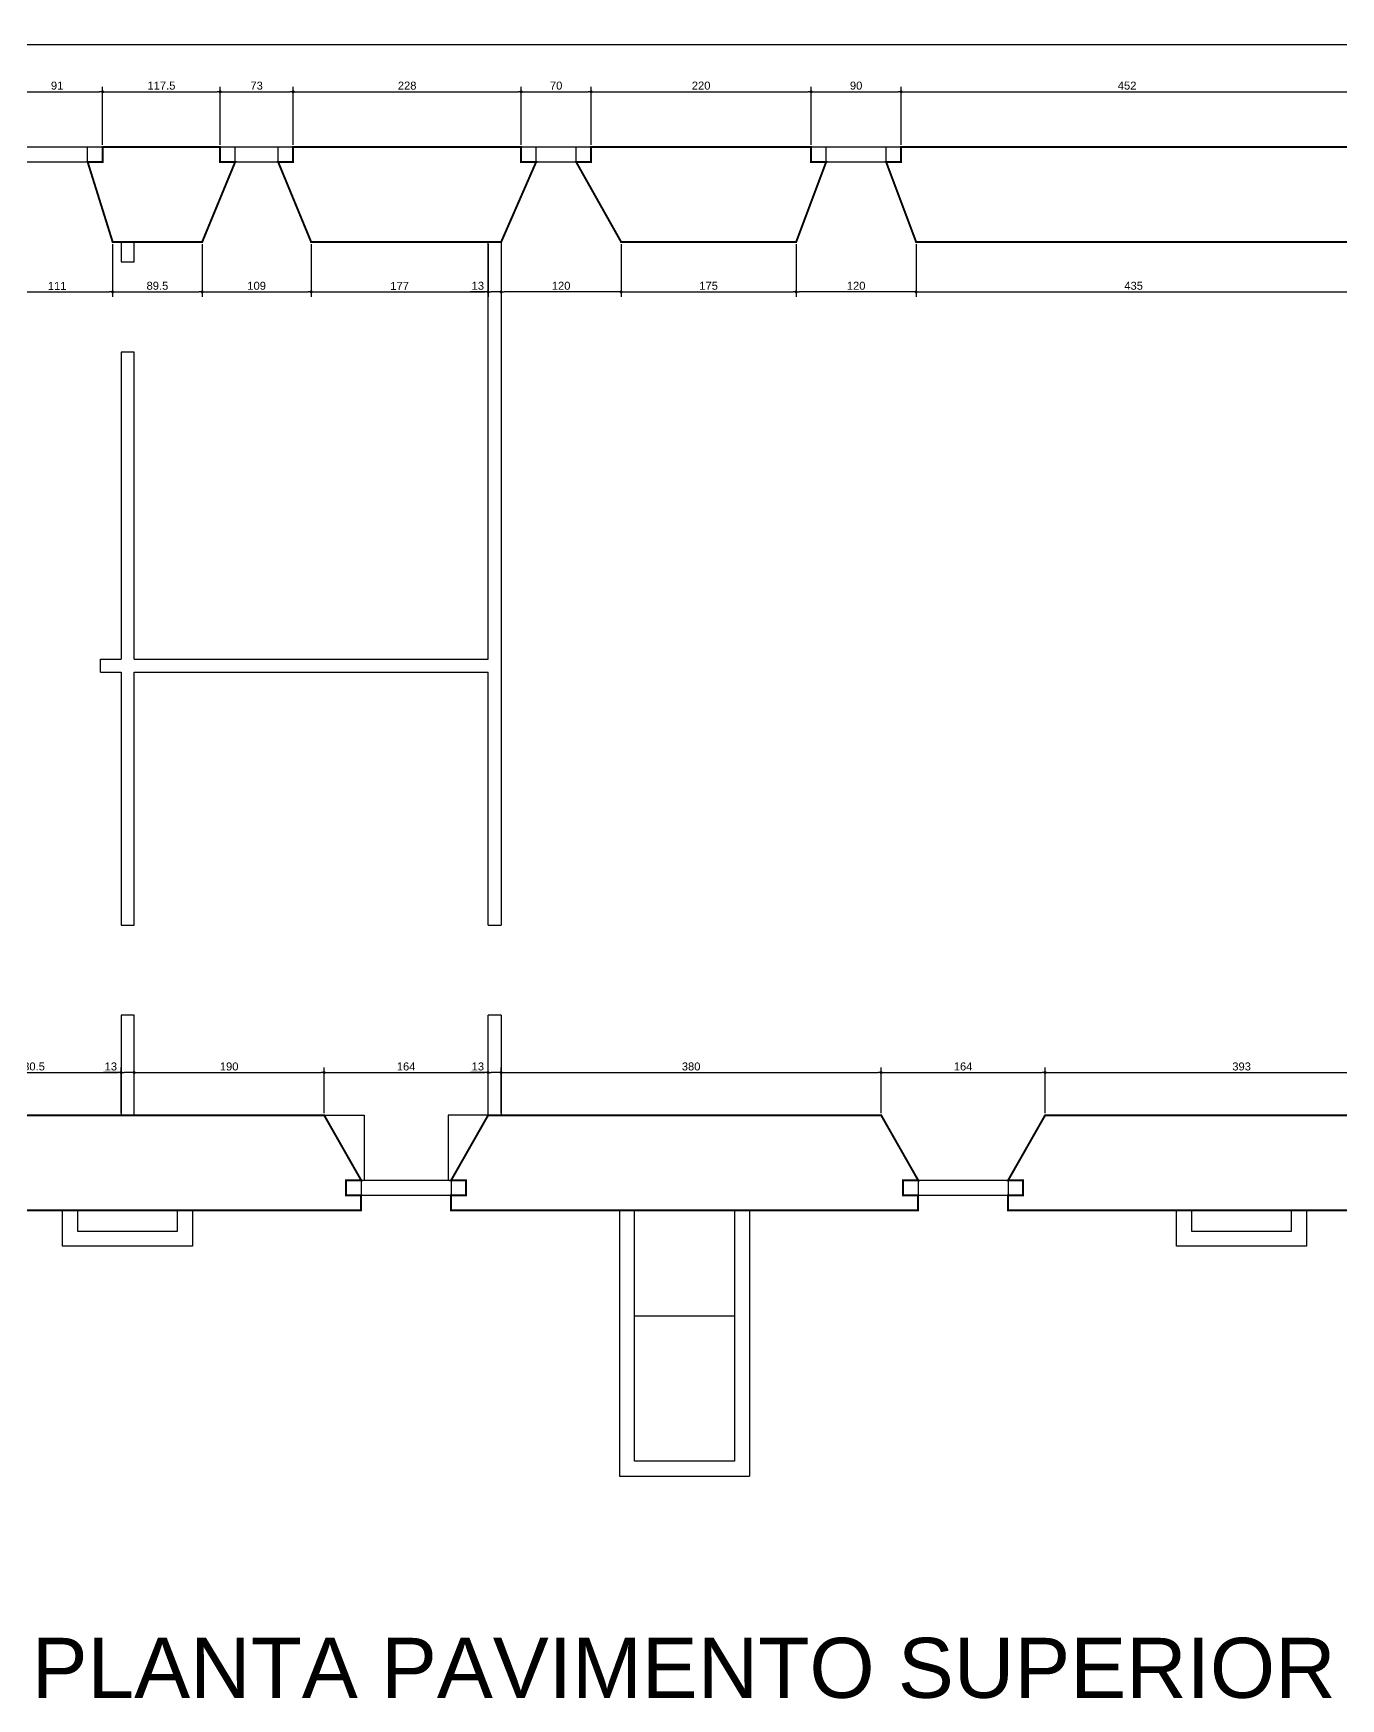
# Model space of a CAD drawing. Extents: x -6493 to 6606, y -1422 to 11651.
# Drawn here: x -5391 to -4084, y 2096 to 3761 of the extents above; entities that cross this region are included whole.
import ezdxf

# ---------------------------------------------------------------- set-up
doc = ezdxf.new("R2010")
doc.units = 0
doc.header["$PDMODE"] = 35
doc.layers.get('0').update_dxf_attribs({"linetype": 'CONTINUOUS'})
doc.layers.get('DEFPOINTS').update_dxf_attribs({"linetype": 'CONTINUOUS'})
for name, color, linetype in [('COTA', 7, 'CONTINUOUS'), ('PAREDE', 7, 'CONTINUOUS'), ('PAREDE_FINA', 7, 'CONTINUOUS')]:
    doc.layers.add(name, color=color, linetype=linetype)
doc.styles.add('TEXTO', font='ARIAL.TTF')
doc.dimstyles.new('COTA', dxfattribs={"dimtxt": 8, "dimasz": 3, "dimexe": 5, "dimexo": 2, "dimgap": 2, "dimtad": 1, "dimdec": 1, "dimdsep": 46, "dimtxsty": 'TEXTO', "dimblk1": 'DOT', "dimblk2": 'DOT', "dimsah": 1, "dimcen": 0, "dimclrd": 256, "dimclre": 256, "dimclrt": 256, "dimadec": 0, "dimazin": 0, "dimtfac": 1, "dimtdec": 4, "dimtmove": 0, "dimatfit": 3, "dimldrblk": 'DOT', "dimfxl": 1, "dimtolj": 1, "dimtzin": 0, "dimarcsym": 0})

# ---------------------------------------------------------------- blocks, each defined once
blk = doc.blocks.new('_DOT')
at = {"color": 0, "linetype": 'ByBlock'}
blk.add_line((-0.5, 0), (-1, 0), dxfattribs=at)
at = {"color": 0, "linetype": 'ByBlock', "const_width": 0.5}
blk.add_lwpolyline([(-0.25, 0, 1), (0.25, 0, 1)], format="xyb", close=True, dxfattribs=at)
blk = doc.blocks.new('*D86')
at = {"layer": 'COTA', "lineweight": -2}
for p, q in [((-5413, 3649.8), (-5413, 3708)), ((-5410, 3703), (-5325, 3703)), ((-5322, 3649.8), (-5322, 3708))]:
    blk.add_line(p, q, dxfattribs=at)
at = {"layer": 'DEFPOINTS', "color": 0}
for p in [(-5322, 3703), (-5413, 3647.8), (-5322, 3647.8)]:
    blk.add_point(p, dxfattribs=at)
at = {"layer": 'COTA', "lineweight": -2, "xscale": 3, "yscale": 3, "zscale": 3, "rotation": 180}
blk.add_blockref('_DOT', (-5413, 3703), dxfattribs=at)
at = {"layer": 'COTA', "lineweight": -2, "xscale": 3, "yscale": 3, "zscale": 3}
blk.add_blockref('_DOT', (-5322, 3703), dxfattribs=at)
at = {"layer": 'COTA', "insert": (-5367.5, 3709.1), "char_height": 8, "attachment_point": 5, "style": 'TEXTO'}
blk.add_mtext('\\A1;91', dxfattribs=at)
blk = doc.blocks.new('*D87')
at = {"layer": 'COTA', "lineweight": -2}
for p, q in [((-5322, 3649.8), (-5322, 3708)), ((-5319, 3703), (-5207.5, 3703)), ((-5204.5, 3649.8), (-5204.5, 3708))]:
    blk.add_line(p, q, dxfattribs=at)
at = {"layer": 'DEFPOINTS', "color": 0}
for p in [(-5204.5, 3703), (-5322, 3647.8), (-5204.5, 3647.8)]:
    blk.add_point(p, dxfattribs=at)
at = {"layer": 'COTA', "lineweight": -2, "xscale": 3, "yscale": 3, "zscale": 3, "rotation": 180}
blk.add_blockref('_DOT', (-5322, 3703), dxfattribs=at)
at = {"layer": 'COTA', "lineweight": -2, "xscale": 3, "yscale": 3, "zscale": 3}
blk.add_blockref('_DOT', (-5204.5, 3703), dxfattribs=at)
at = {"layer": 'COTA', "insert": (-5263.2, 3709.1), "char_height": 8, "attachment_point": 5, "style": 'TEXTO'}
blk.add_mtext('\\A1;117.5', dxfattribs=at)
blk = doc.blocks.new('*D88')
at = {"layer": 'COTA', "lineweight": -2}
for p, q in [((-5204.5, 3649.8), (-5204.5, 3708)), ((-5201.5, 3703), (-5134.5, 3703)), ((-5131.5, 3649.8), (-5131.5, 3708))]:
    blk.add_line(p, q, dxfattribs=at)
at = {"layer": 'DEFPOINTS', "color": 0}
for p in [(-5131.5, 3703), (-5204.5, 3647.8), (-5131.5, 3647.8)]:
    blk.add_point(p, dxfattribs=at)
at = {"layer": 'COTA', "lineweight": -2, "xscale": 3, "yscale": 3, "zscale": 3, "rotation": 180}
blk.add_blockref('_DOT', (-5204.5, 3703), dxfattribs=at)
at = {"layer": 'COTA', "lineweight": -2, "xscale": 3, "yscale": 3, "zscale": 3}
blk.add_blockref('_DOT', (-5131.5, 3703), dxfattribs=at)
at = {"layer": 'COTA', "insert": (-5168, 3709.1), "char_height": 8, "attachment_point": 5, "style": 'TEXTO'}
blk.add_mtext('\\A1;73', dxfattribs=at)
blk = doc.blocks.new('*D89')
at = {"layer": 'COTA', "lineweight": -2}
for p, q in [((-5131.5, 3649.8), (-5131.5, 3708)), ((-5128.5, 3703), (-4906.5, 3703)), ((-4903.5, 3649.8), (-4903.5, 3708))]:
    blk.add_line(p, q, dxfattribs=at)
at = {"layer": 'DEFPOINTS', "color": 0}
for p in [(-4903.5, 3703), (-5131.5, 3647.8), (-4903.5, 3647.8)]:
    blk.add_point(p, dxfattribs=at)
at = {"layer": 'COTA', "lineweight": -2, "xscale": 3, "yscale": 3, "zscale": 3, "rotation": 180}
blk.add_blockref('_DOT', (-5131.5, 3703), dxfattribs=at)
at = {"layer": 'COTA', "lineweight": -2, "xscale": 3, "yscale": 3, "zscale": 3}
blk.add_blockref('_DOT', (-4903.5, 3703), dxfattribs=at)
at = {"layer": 'COTA', "insert": (-5017.5, 3709.1), "char_height": 8, "attachment_point": 5, "style": 'TEXTO'}
blk.add_mtext('\\A1;228', dxfattribs=at)
blk = doc.blocks.new('*D90')
at = {"layer": 'COTA', "lineweight": -2}
for p, q in [((-4903.5, 3649.8), (-4903.5, 3708)), ((-4900.5, 3703), (-4836.5, 3703)), ((-4833.5, 3649.8), (-4833.5, 3708))]:
    blk.add_line(p, q, dxfattribs=at)
at = {"layer": 'DEFPOINTS', "color": 0}
for p in [(-4833.5, 3703), (-4903.5, 3647.8), (-4833.5, 3647.8)]:
    blk.add_point(p, dxfattribs=at)
at = {"layer": 'COTA', "lineweight": -2, "xscale": 3, "yscale": 3, "zscale": 3, "rotation": 180}
blk.add_blockref('_DOT', (-4903.5, 3703), dxfattribs=at)
at = {"layer": 'COTA', "lineweight": -2, "xscale": 3, "yscale": 3, "zscale": 3}
blk.add_blockref('_DOT', (-4833.5, 3703), dxfattribs=at)
at = {"layer": 'COTA', "insert": (-4868.5, 3709.1), "char_height": 8, "attachment_point": 5, "style": 'TEXTO'}
blk.add_mtext('\\A1;70', dxfattribs=at)
blk = doc.blocks.new('*D92')
at = {"layer": 'COTA', "lineweight": -2}
for p, q in [((-5423, 3550.8), (-5423, 3497.9)), ((-5312, 3550.8), (-5312, 3497.9)), ((-5420, 3502.9), (-5315, 3502.9))]:
    blk.add_line(p, q, dxfattribs=at)
at = {"layer": 'DEFPOINTS', "color": 0}
for p in [(-5423, 3552.8), (-5312, 3552.8), (-5312, 3502.9)]:
    blk.add_point(p, dxfattribs=at)
at = {"layer": 'COTA', "lineweight": -2, "xscale": 3, "yscale": 3, "zscale": 3, "rotation": 180}
blk.add_blockref('_DOT', (-5423, 3502.9), dxfattribs=at)
at = {"layer": 'COTA', "lineweight": -2, "xscale": 3, "yscale": 3, "zscale": 3}
blk.add_blockref('_DOT', (-5312, 3502.9), dxfattribs=at)
at = {"layer": 'COTA', "insert": (-5367.5, 3508.9), "char_height": 8, "attachment_point": 5, "style": 'TEXTO'}
blk.add_mtext('\\A1;111', dxfattribs=at)
blk = doc.blocks.new('*D93')
at = {"layer": 'COTA', "lineweight": -2}
for p, q in [((-5222.5, 3550.8), (-5222.5, 3497.9)), ((-5113.5, 3550.8), (-5113.5, 3497.9)), ((-5219.5, 3502.9), (-5116.5, 3502.9))]:
    blk.add_line(p, q, dxfattribs=at)
at = {"layer": 'DEFPOINTS', "color": 0}
for p in [(-5222.5, 3552.8), (-5113.5, 3552.8), (-5113.5, 3502.9)]:
    blk.add_point(p, dxfattribs=at)
at = {"layer": 'COTA', "lineweight": -2, "xscale": 3, "yscale": 3, "zscale": 3, "rotation": 180}
blk.add_blockref('_DOT', (-5222.5, 3502.9), dxfattribs=at)
at = {"layer": 'COTA', "lineweight": -2, "xscale": 3, "yscale": 3, "zscale": 3}
blk.add_blockref('_DOT', (-5113.5, 3502.9), dxfattribs=at)
at = {"layer": 'COTA', "insert": (-5168, 3509), "char_height": 8, "attachment_point": 5, "style": 'TEXTO'}
blk.add_mtext('\\A1;109', dxfattribs=at)
blk = doc.blocks.new('*D94')
at = {"layer": 'COTA', "lineweight": -2}
for p, q in [((-5113.5, 3550.8), (-5113.5, 3497.9)), ((-4936.5, 3550.8), (-4936.5, 3497.9)), ((-5110.5, 3502.9), (-4939.5, 3502.9))]:
    blk.add_line(p, q, dxfattribs=at)
at = {"layer": 'DEFPOINTS', "color": 0}
for p in [(-5113.5, 3552.8), (-4936.5, 3552.8), (-4936.5, 3502.9)]:
    blk.add_point(p, dxfattribs=at)
at = {"layer": 'COTA', "lineweight": -2, "xscale": 3, "yscale": 3, "zscale": 3, "rotation": 180}
blk.add_blockref('_DOT', (-5113.5, 3502.9), dxfattribs=at)
at = {"layer": 'COTA', "lineweight": -2, "xscale": 3, "yscale": 3, "zscale": 3}
blk.add_blockref('_DOT', (-4936.5, 3502.9), dxfattribs=at)
at = {"layer": 'COTA', "insert": (-5025, 3508.9), "char_height": 8, "attachment_point": 5, "style": 'TEXTO'}
blk.add_mtext('\\A1;177', dxfattribs=at)
blk = doc.blocks.new('*D97')
at = {"layer": 'COTA', "lineweight": -2}
for p, q in [((-5312, 3550.8), (-5312, 3497.9)), ((-5222.5, 3550.8), (-5222.5, 3497.9)), ((-5309, 3502.9), (-5225.5, 3502.9))]:
    blk.add_line(p, q, dxfattribs=at)
at = {"layer": 'DEFPOINTS', "color": 0}
for p in [(-5312, 3552.8), (-5222.5, 3552.8), (-5222.5, 3502.9)]:
    blk.add_point(p, dxfattribs=at)
at = {"layer": 'COTA', "lineweight": -2, "xscale": 3, "yscale": 3, "zscale": 3, "rotation": 180}
blk.add_blockref('_DOT', (-5312, 3502.9), dxfattribs=at)
at = {"layer": 'COTA', "lineweight": -2, "xscale": 3, "yscale": 3, "zscale": 3}
blk.add_blockref('_DOT', (-5222.5, 3502.9), dxfattribs=at)
at = {"layer": 'COTA', "insert": (-5267.2, 3509), "char_height": 8, "attachment_point": 5, "style": 'TEXTO'}
blk.add_mtext('\\A1;89.5', dxfattribs=at)
blk = doc.blocks.new('*D98')
at = {"layer": 'COTA', "lineweight": -2}
for p, q in [((-4936.5, 3550.8), (-4936.5, 3497.9)), ((-4923.5, 3550.8), (-4923.5, 3497.9)), ((-4936.5, 3502.9), (-4954.2, 3502.9)), ((-4926.5, 3502.9), (-4933.5, 3502.9))]:
    blk.add_line(p, q, dxfattribs=at)
at = {"layer": 'DEFPOINTS', "color": 0}
for p in [(-4936.5, 3552.8), (-4923.5, 3552.8), (-4936.5, 3502.9)]:
    blk.add_point(p, dxfattribs=at)
at = {"layer": 'COTA', "lineweight": -2, "xscale": 3, "yscale": 3, "zscale": 3, "rotation": 180}
blk.add_blockref('_DOT', (-4936.5, 3502.9), dxfattribs=at)
at = {"layer": 'COTA', "lineweight": -2, "xscale": 3, "yscale": 3, "zscale": 3}
blk.add_blockref('_DOT', (-4923.5, 3502.9), dxfattribs=at)
at = {"layer": 'COTA', "insert": (-4946.8, 3509), "char_height": 8, "attachment_point": 5, "style": 'TEXTO'}
blk.add_mtext('\\A1;13', dxfattribs=at)
blk = doc.blocks.new('*D101')
at = {"layer": 'COTA', "lineweight": -2}
for p, q in [((-5484, 2681.8), (-5484, 2727.5)), ((-5481, 2722.5), (-5306.5, 2722.5)), ((-5303.5, 2681.8), (-5303.5, 2727.5))]:
    blk.add_line(p, q, dxfattribs=at)
at = {"layer": 'DEFPOINTS', "color": 0}
for p in [(-5303.5, 2722.5), (-5484, 2679.8), (-5303.5, 2679.8)]:
    blk.add_point(p, dxfattribs=at)
at = {"layer": 'COTA', "lineweight": -2, "xscale": 3, "yscale": 3, "zscale": 3, "rotation": 180}
blk.add_blockref('_DOT', (-5484, 2722.5), dxfattribs=at)
at = {"layer": 'COTA', "lineweight": -2, "xscale": 3, "yscale": 3, "zscale": 3}
blk.add_blockref('_DOT', (-5303.5, 2722.5), dxfattribs=at)
at = {"layer": 'COTA', "insert": (-5393.7, 2728.5), "char_height": 8, "attachment_point": 5, "style": 'TEXTO'}
blk.add_mtext('\\A1;180.5', dxfattribs=at)
blk = doc.blocks.new('*D102')
at = {"layer": 'COTA', "lineweight": -2}
for p, q in [((-5303.5, 2722.5), (-5321.2, 2722.5)), ((-5303.5, 2683.8), (-5303.5, 2727.5)), ((-5293.5, 2722.5), (-5300.5, 2722.5)), ((-5290.5, 2681.8), (-5290.5, 2727.5))]:
    blk.add_line(p, q, dxfattribs=at)
at = {"layer": 'DEFPOINTS', "color": 0}
for p in [(-5303.5, 2722.5), (-5303.5, 2681.8), (-5290.5, 2679.8)]:
    blk.add_point(p, dxfattribs=at)
at = {"layer": 'COTA', "lineweight": -2, "xscale": 3, "yscale": 3, "zscale": 3, "rotation": 180}
blk.add_blockref('_DOT', (-5303.5, 2722.5), dxfattribs=at)
at = {"layer": 'COTA', "lineweight": -2, "xscale": 3, "yscale": 3, "zscale": 3}
blk.add_blockref('_DOT', (-5290.5, 2722.5), dxfattribs=at)
at = {"layer": 'COTA', "insert": (-5313.8, 2728.5), "char_height": 8, "attachment_point": 5, "style": 'TEXTO'}
blk.add_mtext('\\A1;13', dxfattribs=at)
blk = doc.blocks.new('*D103')
at = {"layer": 'COTA', "lineweight": -2}
for p, q in [((-5290.5, 2683.8), (-5290.5, 2727.5)), ((-5287.5, 2722.5), (-5103.5, 2722.5)), ((-5100.5, 2681.8), (-5100.5, 2727.5))]:
    blk.add_line(p, q, dxfattribs=at)
at = {"layer": 'DEFPOINTS', "color": 0}
for p in [(-5100.5, 2722.5), (-5290.5, 2681.8), (-5100.5, 2679.8)]:
    blk.add_point(p, dxfattribs=at)
at = {"layer": 'COTA', "lineweight": -2, "xscale": 3, "yscale": 3, "zscale": 3, "rotation": 180}
blk.add_blockref('_DOT', (-5290.5, 2722.5), dxfattribs=at)
at = {"layer": 'COTA', "lineweight": -2, "xscale": 3, "yscale": 3, "zscale": 3}
blk.add_blockref('_DOT', (-5100.5, 2722.5), dxfattribs=at)
at = {"layer": 'COTA', "insert": (-5195.5, 2728.5), "char_height": 8, "attachment_point": 5, "style": 'TEXTO'}
blk.add_mtext('\\A1;190', dxfattribs=at)
blk = doc.blocks.new('*D104')
at = {"layer": 'COTA', "lineweight": -2}
for p, q in [((-5100.5, 2681.8), (-5100.5, 2727.5)), ((-5097.5, 2722.5), (-4939.5, 2722.5)), ((-4936.5, 2681.8), (-4936.5, 2727.5))]:
    blk.add_line(p, q, dxfattribs=at)
at = {"layer": 'DEFPOINTS', "color": 0}
for p in [(-4936.5, 2722.5), (-5100.5, 2679.8), (-4936.5, 2679.8)]:
    blk.add_point(p, dxfattribs=at)
at = {"layer": 'COTA', "lineweight": -2, "xscale": 3, "yscale": 3, "zscale": 3, "rotation": 180}
blk.add_blockref('_DOT', (-5100.5, 2722.5), dxfattribs=at)
at = {"layer": 'COTA', "lineweight": -2, "xscale": 3, "yscale": 3, "zscale": 3}
blk.add_blockref('_DOT', (-4936.5, 2722.5), dxfattribs=at)
at = {"layer": 'COTA', "insert": (-5018.5, 2728.5), "char_height": 8, "attachment_point": 5, "style": 'TEXTO'}
blk.add_mtext('\\A1;164', dxfattribs=at)
blk = doc.blocks.new('*D105')
at = {"layer": 'COTA', "lineweight": -2}
for p, q in [((-4936.5, 2722.5), (-4954.2, 2722.5)), ((-4936.5, 2681.8), (-4936.5, 2727.5)), ((-4926.5, 2722.5), (-4933.5, 2722.5)), ((-4923.5, 2681.8), (-4923.5, 2727.5))]:
    blk.add_line(p, q, dxfattribs=at)
at = {"layer": 'DEFPOINTS', "color": 0}
for p in [(-4936.5, 2722.5), (-4936.5, 2679.8), (-4923.5, 2679.8)]:
    blk.add_point(p, dxfattribs=at)
at = {"layer": 'COTA', "lineweight": -2, "xscale": 3, "yscale": 3, "zscale": 3, "rotation": 180}
blk.add_blockref('_DOT', (-4936.5, 2722.5), dxfattribs=at)
at = {"layer": 'COTA', "lineweight": -2, "xscale": 3, "yscale": 3, "zscale": 3}
blk.add_blockref('_DOT', (-4923.5, 2722.5), dxfattribs=at)
at = {"layer": 'COTA', "insert": (-4946.8, 2728.5), "char_height": 8, "attachment_point": 5, "style": 'TEXTO'}
blk.add_mtext('\\A1;13', dxfattribs=at)
blk = doc.blocks.new('*D183')
at = {"layer": 'COTA', "lineweight": -2}
for p, q in [((-4833.5, 3649.8), (-4833.5, 3708)), ((-4830.5, 3703), (-4616.5, 3703)), ((-4613.5, 3649.8), (-4613.5, 3708))]:
    blk.add_line(p, q, dxfattribs=at)
at = {"layer": 'DEFPOINTS', "color": 0}
for p in [(-4613.5, 3703), (-4833.5, 3647.8), (-4613.5, 3647.8)]:
    blk.add_point(p, dxfattribs=at)
at = {"layer": 'COTA', "lineweight": -2, "xscale": 3, "yscale": 3, "zscale": 3, "rotation": 180}
blk.add_blockref('_DOT', (-4833.5, 3703), dxfattribs=at)
at = {"layer": 'COTA', "lineweight": -2, "xscale": 3, "yscale": 3, "zscale": 3}
blk.add_blockref('_DOT', (-4613.5, 3703), dxfattribs=at)
at = {"layer": 'COTA', "insert": (-4723.5, 3709.1), "char_height": 8, "attachment_point": 5, "style": 'TEXTO'}
blk.add_mtext('\\A1;220', dxfattribs=at)
blk = doc.blocks.new('*D184')
at = {"layer": 'COTA', "lineweight": -2}
for p, q in [((-4923.5, 3550.8), (-4923.5, 3497.9)), ((-4803.5, 3550.8), (-4803.5, 3497.9)), ((-4806.5, 3502.9), (-4920.5, 3502.9))]:
    blk.add_line(p, q, dxfattribs=at)
at = {"layer": 'DEFPOINTS', "color": 0}
for p in [(-4923.5, 3552.8), (-4803.5, 3552.8), (-4923.5, 3502.9)]:
    blk.add_point(p, dxfattribs=at)
at = {"layer": 'COTA', "lineweight": -2, "xscale": 3, "yscale": 3, "zscale": 3, "rotation": 180}
blk.add_blockref('_DOT', (-4923.5, 3502.9), dxfattribs=at)
at = {"layer": 'COTA', "lineweight": -2, "xscale": 3, "yscale": 3, "zscale": 3}
blk.add_blockref('_DOT', (-4803.5, 3502.9), dxfattribs=at)
at = {"layer": 'COTA', "insert": (-4863.5, 3509), "char_height": 8, "attachment_point": 5, "style": 'TEXTO'}
blk.add_mtext('\\A1;120', dxfattribs=at)
blk = doc.blocks.new('*D185')
at = {"layer": 'COTA', "lineweight": -2}
for p, q in [((-4803.5, 3550.8), (-4803.5, 3497.9)), ((-4628.5, 3550.8), (-4628.5, 3497.9)), ((-4800.5, 3502.9), (-4631.5, 3502.9))]:
    blk.add_line(p, q, dxfattribs=at)
at = {"layer": 'DEFPOINTS', "color": 0}
for p in [(-4803.5, 3552.8), (-4628.5, 3552.8), (-4628.5, 3502.9)]:
    blk.add_point(p, dxfattribs=at)
at = {"layer": 'COTA', "lineweight": -2, "xscale": 3, "yscale": 3, "zscale": 3, "rotation": 180}
blk.add_blockref('_DOT', (-4803.5, 3502.9), dxfattribs=at)
at = {"layer": 'COTA', "lineweight": -2, "xscale": 3, "yscale": 3, "zscale": 3}
blk.add_blockref('_DOT', (-4628.5, 3502.9), dxfattribs=at)
at = {"layer": 'COTA', "insert": (-4716, 3509), "char_height": 8, "attachment_point": 5, "style": 'TEXTO'}
blk.add_mtext('\\A1;175', dxfattribs=at)
blk = doc.blocks.new('*D186')
at = {"layer": 'COTA', "lineweight": -2}
for p, q in [((-4613.5, 3649.8), (-4613.5, 3708)), ((-4610.5, 3703), (-4526.5, 3703)), ((-4523.5, 3649.8), (-4523.5, 3708))]:
    blk.add_line(p, q, dxfattribs=at)
at = {"layer": 'DEFPOINTS', "color": 0}
for p in [(-4523.5, 3703), (-4613.5, 3647.8), (-4523.5, 3647.8)]:
    blk.add_point(p, dxfattribs=at)
at = {"layer": 'COTA', "lineweight": -2, "xscale": 3, "yscale": 3, "zscale": 3, "rotation": 180}
blk.add_blockref('_DOT', (-4613.5, 3703), dxfattribs=at)
at = {"layer": 'COTA', "lineweight": -2, "xscale": 3, "yscale": 3, "zscale": 3}
blk.add_blockref('_DOT', (-4523.5, 3703), dxfattribs=at)
at = {"layer": 'COTA', "insert": (-4568.5, 3709.1), "char_height": 8, "attachment_point": 5, "style": 'TEXTO'}
blk.add_mtext('\\A1;90', dxfattribs=at)
blk = doc.blocks.new('*D187')
at = {"layer": 'COTA', "lineweight": -2}
for p, q in [((-4628.5, 3550.8), (-4628.5, 3497.9)), ((-4508.5, 3550.8), (-4508.5, 3497.9)), ((-4511.5, 3502.9), (-4625.5, 3502.9))]:
    blk.add_line(p, q, dxfattribs=at)
at = {"layer": 'DEFPOINTS', "color": 0}
for p in [(-4628.5, 3552.8), (-4508.5, 3552.8), (-4628.5, 3502.9)]:
    blk.add_point(p, dxfattribs=at)
at = {"layer": 'COTA', "lineweight": -2, "xscale": 3, "yscale": 3, "zscale": 3, "rotation": 180}
blk.add_blockref('_DOT', (-4628.5, 3502.9), dxfattribs=at)
at = {"layer": 'COTA', "lineweight": -2, "xscale": 3, "yscale": 3, "zscale": 3}
blk.add_blockref('_DOT', (-4508.5, 3502.9), dxfattribs=at)
at = {"layer": 'COTA', "insert": (-4568.5, 3509), "char_height": 8, "attachment_point": 5, "style": 'TEXTO'}
blk.add_mtext('\\A1;120', dxfattribs=at)
blk = doc.blocks.new('*D188')
at = {"layer": 'COTA', "lineweight": -2}
for p, q in [((-4523.5, 3649.8), (-4523.5, 3708)), ((-4520.5, 3703), (-4074.5, 3703)), ((-4071.5, 3649.8), (-4071.5, 3708))]:
    blk.add_line(p, q, dxfattribs=at)
at = {"layer": 'DEFPOINTS', "color": 0}
for p in [(-4071.5, 3703), (-4523.5, 3647.8), (-4071.5, 3647.8)]:
    blk.add_point(p, dxfattribs=at)
at = {"layer": 'COTA', "lineweight": -2, "xscale": 3, "yscale": 3, "zscale": 3, "rotation": 180}
blk.add_blockref('_DOT', (-4523.5, 3703), dxfattribs=at)
at = {"layer": 'COTA', "lineweight": -2, "xscale": 3, "yscale": 3, "zscale": 3}
blk.add_blockref('_DOT', (-4071.5, 3703), dxfattribs=at)
at = {"layer": 'COTA', "insert": (-4297.5, 3709.1), "char_height": 8, "attachment_point": 5, "style": 'TEXTO'}
blk.add_mtext('\\A1;452', dxfattribs=at)
blk = doc.blocks.new('*D189')
at = {"layer": 'COTA', "lineweight": -2}
for p, q in [((-4508.5, 3550.8), (-4508.5, 3497.9)), ((-4073.5, 3550.8), (-4073.5, 3497.9)), ((-4505.5, 3502.9), (-4076.5, 3502.9))]:
    blk.add_line(p, q, dxfattribs=at)
at = {"layer": 'DEFPOINTS', "color": 0}
for p in [(-4508.5, 3552.8), (-4073.5, 3552.8), (-4073.5, 3502.9)]:
    blk.add_point(p, dxfattribs=at)
at = {"layer": 'COTA', "lineweight": -2, "xscale": 3, "yscale": 3, "zscale": 3, "rotation": 180}
blk.add_blockref('_DOT', (-4508.5, 3502.9), dxfattribs=at)
at = {"layer": 'COTA', "lineweight": -2, "xscale": 3, "yscale": 3, "zscale": 3}
blk.add_blockref('_DOT', (-4073.5, 3502.9), dxfattribs=at)
at = {"layer": 'COTA', "insert": (-4291, 3509), "char_height": 8, "attachment_point": 5, "style": 'TEXTO'}
blk.add_mtext('\\A1;435', dxfattribs=at)
blk = doc.blocks.new('*D195')
at = {"layer": 'COTA', "lineweight": -2}
for p, q in [((-4923.5, 2683.8), (-4923.5, 2727.5)), ((-4920.5, 2722.5), (-4546.5, 2722.5)), ((-4543.5, 2681.8), (-4543.5, 2727.5))]:
    blk.add_line(p, q, dxfattribs=at)
at = {"layer": 'DEFPOINTS', "color": 0}
for p in [(-4543.5, 2722.5), (-4923.5, 2681.8), (-4543.5, 2679.8)]:
    blk.add_point(p, dxfattribs=at)
at = {"layer": 'COTA', "lineweight": -2, "xscale": 3, "yscale": 3, "zscale": 3, "rotation": 180}
blk.add_blockref('_DOT', (-4923.5, 2722.5), dxfattribs=at)
at = {"layer": 'COTA', "lineweight": -2, "xscale": 3, "yscale": 3, "zscale": 3}
blk.add_blockref('_DOT', (-4543.5, 2722.5), dxfattribs=at)
at = {"layer": 'COTA', "insert": (-4733.5, 2728.5), "char_height": 8, "attachment_point": 5, "style": 'TEXTO'}
blk.add_mtext('\\A1;380', dxfattribs=at)
blk = doc.blocks.new('*D196')
at = {"layer": 'COTA', "lineweight": -2}
for p, q in [((-4543.5, 2681.8), (-4543.5, 2727.5)), ((-4540.5, 2722.5), (-4382.5, 2722.5)), ((-4379.5, 2681.8), (-4379.5, 2727.5))]:
    blk.add_line(p, q, dxfattribs=at)
at = {"layer": 'DEFPOINTS', "color": 0}
for p in [(-4379.5, 2722.5), (-4543.5, 2679.8), (-4379.5, 2679.8)]:
    blk.add_point(p, dxfattribs=at)
at = {"layer": 'COTA', "lineweight": -2, "xscale": 3, "yscale": 3, "zscale": 3, "rotation": 180}
blk.add_blockref('_DOT', (-4543.5, 2722.5), dxfattribs=at)
at = {"layer": 'COTA', "lineweight": -2, "xscale": 3, "yscale": 3, "zscale": 3}
blk.add_blockref('_DOT', (-4379.5, 2722.5), dxfattribs=at)
at = {"layer": 'COTA', "insert": (-4461.5, 2728.5), "char_height": 8, "attachment_point": 5, "style": 'TEXTO'}
blk.add_mtext('\\A1;164', dxfattribs=at)
blk = doc.blocks.new('*D197')
at = {"layer": 'COTA', "lineweight": -2}
for p, q in [((-4379.5, 2681.8), (-4379.5, 2727.5)), ((-4376.5, 2722.5), (-3989.5, 2722.5)), ((-3986.5, 2681.8), (-3986.5, 2727.5))]:
    blk.add_line(p, q, dxfattribs=at)
at = {"layer": 'DEFPOINTS', "color": 0}
for p in [(-3986.5, 2722.5), (-4379.5, 2679.8), (-3986.5, 2679.8)]:
    blk.add_point(p, dxfattribs=at)
at = {"layer": 'COTA', "lineweight": -2, "xscale": 3, "yscale": 3, "zscale": 3, "rotation": 180}
blk.add_blockref('_DOT', (-4379.5, 2722.5), dxfattribs=at)
at = {"layer": 'COTA', "lineweight": -2, "xscale": 3, "yscale": 3, "zscale": 3}
blk.add_blockref('_DOT', (-3986.5, 2722.5), dxfattribs=at)
at = {"layer": 'COTA', "insert": (-4183, 2728.5), "char_height": 8, "attachment_point": 5, "style": 'TEXTO'}
blk.add_mtext('\\A1;393', dxfattribs=at)
blk = doc.blocks.new('*D222')
at = {"layer": 'COTA', "lineweight": -2}
for p, q in [((-5904, 3655.8), (-5904, 3755.1)), ((-5901, 3750.1), (877, 3750.1)), ((880, 3655.8), (880, 3755.1))]:
    blk.add_line(p, q, dxfattribs=at)
at = {"layer": 'DEFPOINTS', "color": 0}
for p in [(880, 3750.1), (-5904, 3653.8), (880, 3653.8)]:
    blk.add_point(p, dxfattribs=at)
at = {"layer": 'COTA', "lineweight": -2, "xscale": 3, "yscale": 3, "zscale": 3, "rotation": 180}
blk.add_blockref('_DOT', (-5904, 3750.1), dxfattribs=at)
at = {"layer": 'COTA', "lineweight": -2, "xscale": 3, "yscale": 3, "zscale": 3}
blk.add_blockref('_DOT', (880, 3750.1), dxfattribs=at)
at = {"layer": 'COTA', "insert": (-2512, 3756.2), "char_height": 8, "attachment_point": 5, "style": 'TEXTO'}
blk.add_mtext('\\A1;6784', dxfattribs=at)

msp = doc.modelspace()

# ---------------------------------------------------------------- linework, layer by layer
at = {"layer": 'PAREDE', "const_width": 2}
for points in [[(-5311.97, 3552.81), (-5222.47, 3552.81), (-5189.47, 3632.81), (-5204.47, 3632.81), (-5204.47, 3647.81), (-5321.97, 3647.81), (-5321.97, 3632.81), (-5336.97, 3632.81)], [(-5113.47, 3552.81), (-4923.47, 3552.81), (-4888.47, 3632.81), (-4903.47, 3632.81), (-4903.47, 3647.81), (-5131.47, 3647.81), (-5131.47, 3632.81), (-5146.47, 3632.81)], [(-4803.47, 3552.81), (-4628.47, 3552.81), (-4598.47, 3632.81), (-4613.47, 3632.81), (-4613.47, 3647.81), (-4833.47, 3647.81), (-4833.47, 3632.81), (-4848.47, 3632.81)], [(-4508.47, 3552.81), (-4073.47, 3552.81), (-4056.47, 3632.81), (-4071.47, 3632.81), (-4071.47, 3647.81), (-4523.47, 3647.81), (-4523.47, 3632.81), (-4538.47, 3632.81)], [(-5100.47, 2679.81), (-5483.97, 2679.81), (-5517.47, 2614.81), (-5502.47, 2614.81), (-5502.47, 2599.81), (-5517.47, 2599.81), (-5517.47, 2584.81), (-5063.47, 2584.81), (-5063.47, 2599.81), (-5078.47, 2599.81), (-5078.47, 2614.81), (-5063.47, 2614.81)], [(-4543.47, 2679.81), (-4936.47, 2679.81), (-4973.47, 2614.81), (-4958.47, 2614.81), (-4958.47, 2599.81), (-4973.47, 2599.81), (-4973.47, 2584.81), (-4506.47, 2584.81), (-4506.47, 2599.81), (-4521.47, 2599.81), (-4521.47, 2614.81), (-4506.47, 2614.81)], [(-3986.47, 2679.81), (-4379.47, 2679.81), (-4416.47, 2614.81), (-4401.47, 2614.81), (-4401.47, 2599.81), (-4416.47, 2599.81), (-4416.47, 2584.81), (-3949.47, 2584.81), (-3949.47, 2599.81), (-3964.47, 2599.81), (-3964.47, 2614.81), (-3949.47, 2614.81)]]:
    msp.add_lwpolyline(points, close=True, dxfattribs=at)
at = {"layer": 'PAREDE_FINA'}
for points in [[(-5412.97, 3647.81), (-5321.97, 3647.81)], [(-5336.97, 3632.81), (-5336.97, 3647.81)], [(-5204.47, 3647.81), (-5131.47, 3647.81)], [(-5189.47, 3632.81), (-5189.47, 3647.81)], [(-5146.47, 3632.81), (-5146.47, 3647.81)], [(-4903.47, 3647.81), (-4833.47, 3647.81)], [(-4888.47, 3632.81), (-4888.47, 3647.81)], [(-4848.47, 3632.81), (-4848.47, 3647.81)], [(-4613.47, 3647.81), (-4523.47, 3647.81)], [(-4598.47, 3632.81), (-4598.47, 3647.81)], [(-4538.47, 3632.81), (-4538.47, 3647.81)], [(-5397.97, 3632.81), (-5336.97, 3632.81)], [(-5189.47, 3632.81), (-5146.47, 3632.81)], [(-4888.47, 3632.81), (-4848.47, 3632.81)], [(-4598.47, 3632.81), (-4538.47, 3632.81)], [(-5303.47, 3552.81), (-5303.47, 3532.81)], [(-5290.47, 3532.81), (-5290.47, 3552.81)], [(-4936.47, 3135.81), (-4936.47, 3552.81)], [(-4923.47, 3552.81), (-4923.47, 2869.81)], [(-5303.47, 3532.81), (-5290.47, 3532.81)], [(-5303.47, 3442.81), (-5303.47, 3135.81)], [(-5290.47, 3442.81), (-5303.47, 3442.81)], [(-5290.47, 3135.81), (-5290.47, 3442.81)], [(-5323.97, 3135.81), (-5303.47, 3135.81)], [(-5323.97, 3122.81), (-5323.97, 3135.81)], [(-5290.47, 3135.81), (-4936.47, 3135.81)], [(-5323.97, 3122.81), (-5303.47, 3122.81)], [(-5303.47, 3122.81), (-5303.47, 2869.81)], [(-5290.47, 3122.81), (-4936.47, 3122.81)], [(-5290.47, 2869.81), (-5290.47, 3122.81)], [(-4936.47, 2869.81), (-4936.47, 3122.81)], [(-5303.47, 2869.81), (-5290.47, 2869.81)], [(-4936.47, 2869.81), (-4923.47, 2869.81)], [(-5303.47, 2779.81), (-5303.47, 2679.81)], [(-5290.47, 2779.81), (-5303.47, 2779.81)], [(-5290.47, 2679.81), (-5290.47, 2779.81)], [(-4936.47, 2679.81), (-4936.47, 2779.81)], [(-4923.47, 2779.81), (-4936.47, 2779.81)], [(-4923.47, 2779.81), (-4923.47, 2679.81)], [(-5100.47, 2679.81), (-5060.47, 2679.81), (-5060.47, 2614.81)], [(-4936.47, 2679.81), (-4976.47, 2679.81), (-4976.47, 2614.81)], [(-5063.47, 2614.81), (-4973.47, 2614.81)], [(-5063.47, 2614.81), (-5063.47, 2599.81)], [(-4973.47, 2614.81), (-4973.47, 2599.81)], [(-4506.47, 2614.81), (-4416.47, 2614.81)], [(-4506.47, 2614.81), (-4506.47, 2599.81)], [(-4416.47, 2614.81), (-4416.47, 2599.81)], [(-5063.47, 2599.81), (-4973.47, 2599.81)], [(-4506.47, 2599.81), (-4416.47, 2599.81)], [(-5231.97, 2584.81), (-5231.97, 2548.81), (-5361.97, 2548.81), (-5361.97, 2584.81)], [(-5346.97, 2584.81), (-5346.97, 2563.81), (-5246.97, 2563.81), (-5246.97, 2584.81)], [(-4804.97, 2584.81), (-4804.97, 2318.81)], [(-4789.97, 2333.81), (-4789.97, 2584.81)], [(-4689.97, 2584.81), (-4689.97, 2333.81)], [(-4674.97, 2584.81), (-4674.97, 2318.81)], [(-4117.97, 2584.81), (-4117.97, 2548.81), (-4247.97, 2548.81), (-4247.97, 2584.81)], [(-4232.97, 2584.81), (-4232.97, 2563.81), (-4132.97, 2563.81), (-4132.97, 2584.81)], [(-4689.97, 2478.81), (-4789.97, 2478.81)], [(-4689.97, 2333.81), (-4789.97, 2333.81)], [(-4804.97, 2318.81), (-4674.97, 2318.81)]]:
    msp.add_lwpolyline(points, dxfattribs=at)

# ---------------------------------------------------------------- texts
at = {"layer": 'PAREDE_FINA', "style": 'TEXTO'}
msp.add_text('PLANTA PAVIMENTO SUPERIOR', height=60, dxfattribs=at).set_placement((-5392.93, 2097.33))

# ---------------------------------------------------------------- dimensions: what is measured, and where the dimension line sits
at = {"layer": 'COTA'}
for base, p1, p2, picture, middle in [((880.03, 3750.11), (-5903.97, 3653.81), (880.03, 3653.81), '*D222', (-2511.97, 3756.19)), ((-5321.97, 3703.01), (-5412.97, 3647.81), (-5321.97, 3647.81), '*D86', (-5367.47, 3709.09)), ((-5204.47, 3703.01), (-5321.97, 3647.81), (-5204.47, 3647.81), '*D87', (-5263.22, 3709.09)), ((-5131.47, 3703.01), (-5204.47, 3647.81), (-5131.47, 3647.81), '*D88', (-5167.97, 3709.1)), ((-4903.47, 3703.01), (-5131.47, 3647.81), (-4903.47, 3647.81), '*D89', (-5017.47, 3709.09)), ((-4833.47, 3703.01), (-4903.47, 3647.81), (-4833.47, 3647.81), '*D90', (-4868.47, 3709.09)), ((-4613.47, 3703.01), (-4833.47, 3647.81), (-4613.47, 3647.81), '*D183', (-4723.47, 3709.09)), ((-4523.47, 3703.01), (-4613.47, 3647.81), (-4523.47, 3647.81), '*D186', (-4568.47, 3709.09)), ((-4071.47, 3703.01), (-4523.47, 3647.81), (-4071.47, 3647.81), '*D188', (-4297.47, 3709.09)), ((-5311.97, 3502.88), (-5422.97, 3552.81), (-5311.97, 3552.81), '*D92', (-5367.47, 3508.89)), ((-5222.47, 3502.88), (-5311.97, 3552.81), (-5222.47, 3552.81), '*D97', (-5267.22, 3508.96)), ((-5113.47, 3502.88), (-5222.47, 3552.81), (-5113.47, 3552.81), '*D93', (-5167.97, 3508.96)), ((-4936.47, 3502.88), (-5113.47, 3552.81), (-4936.47, 3552.81), '*D94', (-5024.97, 3508.89)), ((-4936.47, 3502.88), (-4923.47, 3552.81), (-4936.47, 3552.81), '*D98', (-4946.82, 3508.96)), ((-4923.47, 3502.88), (-4803.47, 3552.81), (-4923.47, 3552.81), '*D184', (-4863.47, 3508.96)), ((-4628.47, 3502.88), (-4803.47, 3552.81), (-4628.47, 3552.81), '*D185', (-4715.97, 3508.96)), ((-4628.47, 3502.88), (-4508.47, 3552.81), (-4628.47, 3552.81), '*D187', (-4568.47, 3508.96)), ((-4073.47, 3502.88), (-4508.47, 3552.81), (-4073.47, 3552.81), '*D189', (-4290.97, 3508.96)), ((-5303.47, 2722.46), (-5483.97, 2679.81), (-5303.47, 2679.81), '*D101', (-5393.72, 2728.55)), ((-5303.47, 2722.46), (-5290.47, 2679.81), (-5303.47, 2681.81), '*D102', (-5313.82, 2728.55)), ((-5100.47, 2722.46), (-5290.47, 2681.81), (-5100.47, 2679.81), '*D103', (-5195.47, 2728.55)), ((-4936.47, 2722.46), (-5100.47, 2679.81), (-4936.47, 2679.81), '*D104', (-5018.47, 2728.55)), ((-4936.47, 2722.46), (-4923.47, 2679.81), (-4936.47, 2679.81), '*D105', (-4946.82, 2728.55)), ((-4543.47, 2722.46), (-4923.47, 2681.81), (-4543.47, 2679.81), '*D195', (-4733.47, 2728.55)), ((-4379.47, 2722.46), (-4543.47, 2679.81), (-4379.47, 2679.81), '*D196', (-4461.47, 2728.55)), ((-3986.47, 2722.46), (-4379.47, 2679.81), (-3986.47, 2679.81), '*D197', (-4182.97, 2728.55))]:
    dim = msp.add_linear_dim(base=base, p1=p1, p2=p2, dimstyle='COTA', dxfattribs=at)
    dim.commit()
    dim.dimension.update_dxf_attribs({"geometry": picture, "text_midpoint": middle})

doc.saveas('drawing.dxf')
